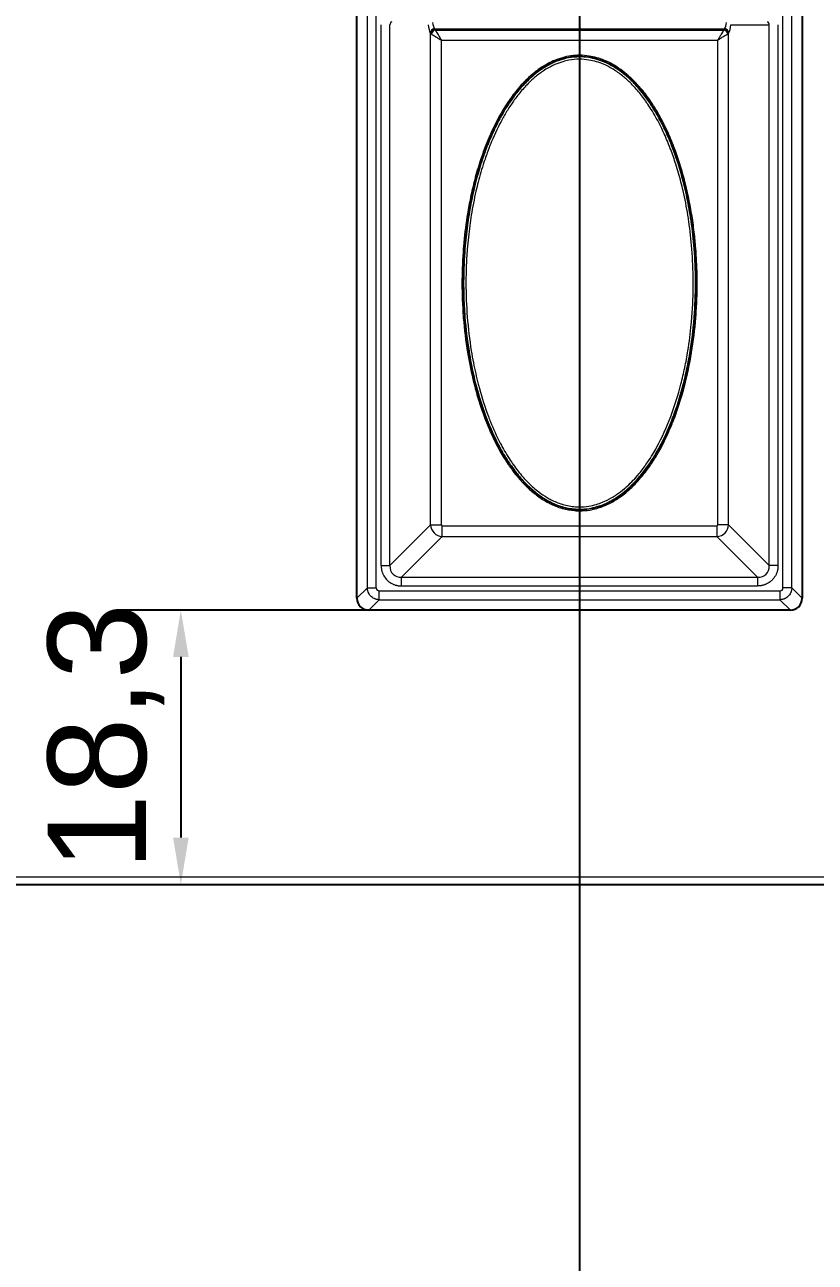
# Model space of a CAD drawing. Header units: millimetres. Extents: x 0 to 1486, y 0 to 1051.
# Drawn here: x 217.9 to 270.6, y 122.8 to 205.4 of the extents above; entities that cross this region are included whole.
import ezdxf

# ---------------------------------------------------------------- set-up
doc = ezdxf.new("R2010")
doc.units = ezdxf.units.MM
doc.header["$LTSCALE"] = 1.25
for name, color, linetype, lineweight, true_color in [('Bemaßungen(DIN)', 7, 'Continuous', 5, 0x262659), ('Sichtbare Kanten(DIN)', 7, 'Continuous', 25, 0x262659), ('Sichtbare tangentiale Kanten(DIN)', 7, 'Continuous', 15, 0x1a1a3e)]:
    doc.layers.add(name, color=color, linetype=linetype, lineweight=lineweight, true_color=true_color)
doc.styles.add('Aktuell-DINGroßer Text', font='arial.ttf')
doc.dimstyles.new('STANDARD-DIN', dxfattribs={"dimscale": 1.25, "dimtxt": 5.25, "dimasz": 2.5, "dimexe": 3.175, "dimexo": 0, "dimgap": 0.8, "dimtad": 1, "dimrnd": 1e-08, "dimtxsty": 'Aktuell-DINGroßer Text', "dimcen": 0.09, "dimdle": 10, "dimclrd": 256, "dimclre": 256, "dimclrt": 256, "dimazin": 2, "dimtfac": 0.666667, "dimtmove": 0, "dimatfit": 3, "dimfxl": 1, "dimtolj": 1, "dimlwd": 25, "dimlwe": 25, "dimarcsym": 0})

# ---------------------------------------------------------------- blocks, each defined once
blk = doc.blocks.new('*D82')
at = {"layer": 'Bemaßungen(DIN)', "color": 250, "linetype": 'Continuous', "lineweight": 25, "true_color": 0x3f3f3f, "transparency": 16777216}
for p, q in [((240.826, 166.308), (224.319, 166.308)), ((228.288, 163.183), (228.288, 151.133))]:
    blk.add_line(p, q, dxfattribs=at)
at = {"layer": 'Bemaßungen(DIN)', "color": 250, "linetype": 'Continuous', "true_color": 0x3f3f3f, "transparency": 16777216}
for points in [[(227.767, 163.183), (228.809, 163.183), (228.288, 166.308)], [(227.767, 151.133), (228.809, 151.133), (228.288, 148.008)]]:
    blk.add_solid(points, dxfattribs=at)
at = {"layer": 'Defpoints', "color": 0, "linetype": 'Continuous', "transparency": 16777216}
for p in [(240.826, 166.308), (228.288, 148.008), (228.788, 148.008)]:
    blk.add_point(p, dxfattribs=at)
at = {"layer": 'Bemaßungen(DIN)', "color": 179, "linetype": 'Continuous', "lineweight": 25, "true_color": 0x262659, "transparency": 16777216, "insert": (219.4, 148.944), "char_height": 6.5625, "attachment_point": 1, "rotation": 90, "style": 'Aktuell-DINGroßer Text'}
blk.add_mtext('\\A1;18,3', dxfattribs=at)
blk = doc.blocks.new('_DotSmall')
at = {"color": 0, "linetype": 'ByBlock', "const_width": 0.5}
blk.add_lwpolyline([(-0.0625, 0, 1), (0.0625, 0, 1)], format="xyb", close=True, dxfattribs=at)
blk = doc.blocks.new('*D91')
at = {"layer": 'Bemaßungen(DIN)', "color": 250, "linetype": 'Continuous', "lineweight": 25, "true_color": 0x3f3f3f, "transparency": 16777216}
for p, q in [((254.888, 223.658), (254.888, 107.189)), ((184.138, 155.965), (184.138, 107.189)), ((187.263, 111.158), (254.888, 111.158))]:
    blk.add_line(p, q, dxfattribs=at)
at = {"layer": 'Bemaßungen(DIN)', "color": 250, "linetype": 'Continuous', "true_color": 0x3f3f3f, "transparency": 16777216}
blk.add_solid([(187.263, 111.679), (187.263, 110.637), (184.138, 111.158)], dxfattribs=at)
at = {"layer": 'Defpoints', "color": 0, "linetype": 'Continuous', "transparency": 16777216}
for p in [(254.888, 223.658), (184.138, 155.965), (254.888, 111.158)]:
    blk.add_point(p, dxfattribs=at)
at = {"layer": 'Bemaßungen(DIN)', "color": 250, "linetype": 'Continuous', "lineweight": 25, "true_color": 0x3f3f3f, "transparency": 16777216, "xscale": 3.125, "yscale": 3.125, "zscale": 3.125}
blk.add_blockref('_DotSmall', (254.888, 111.158), dxfattribs=at)
at = {"layer": 'Bemaßungen(DIN)', "color": 179, "linetype": 'Continuous', "lineweight": 25, "true_color": 0x262659, "transparency": 16777216, "insert": (208.43, 120.046), "char_height": 6.5625, "attachment_point": 1, "style": 'Aktuell-DINGroßer Text'}
blk.add_mtext('\\A1;70,75', dxfattribs=at)
blk = doc.blocks.new('*D92')
at = {"layer": 'Bemaßungen(DIN)', "color": 250, "linetype": 'Continuous', "lineweight": 25, "true_color": 0x3f3f3f, "transparency": 16777216}
for p, q in [((254.888, 223.658), (254.888, 107.189)), ((288.388, 223.658), (288.388, 107.189)), ((254.888, 111.158), (288.388, 111.158))]:
    blk.add_line(p, q, dxfattribs=at)
at = {"layer": 'Defpoints', "color": 0, "linetype": 'Continuous', "transparency": 16777216}
for p in [(254.888, 223.658), (288.388, 223.658), (288.388, 111.158)]:
    blk.add_point(p, dxfattribs=at)
at = {"layer": 'Bemaßungen(DIN)', "color": 250, "linetype": 'Continuous', "lineweight": 25, "true_color": 0x3f3f3f, "transparency": 16777216, "xscale": 3.125, "yscale": 3.125, "zscale": 3.125, "rotation": 180}
blk.add_blockref('_DotSmall', (254.888, 111.158), dxfattribs=at)
at = {"layer": 'Bemaßungen(DIN)', "color": 250, "linetype": 'Continuous', "lineweight": 25, "true_color": 0x3f3f3f, "transparency": 16777216, "xscale": 3.125, "yscale": 3.125, "zscale": 3.125}
blk.add_blockref('_DotSmall', (288.388, 111.158), dxfattribs=at)
at = {"layer": 'Bemaßungen(DIN)', "color": 179, "linetype": 'Continuous', "lineweight": 25, "true_color": 0x262659, "transparency": 16777216, "insert": (257.557, 120.046), "char_height": 6.5625, "attachment_point": 1, "style": 'Aktuell-DINGroßer Text'}
blk.add_mtext('\\A1;33,5{\\H4.375;±0,1}', dxfattribs=at)

msp = doc.modelspace()

# ---------------------------------------------------------------- linework, layer by layer
at = {"layer": 'Sichtbare Kanten(DIN)'}
for p, q in [((240.038, 167.096), (240.038, 280.22)), ((269.738, 280.22), (269.738, 167.096)), ((268.95, 166.308), (240.826, 166.308)), ((209.138, 148.008), (1081.138, 148.008))]:
    msp.add_line(p, q, dxfattribs=at)
for centre, major_axis in [((240.851, 167.12), (-0.583, -0.583)), ((268.926, 167.12), (0.583, -0.583))]:
    msp.add_ellipse(centre, major_axis=major_axis, ratio=0.970288, start_param=5.512866, end_param=7.053504, dxfattribs=at)
at = {"layer": 'Sichtbare tangentiale Kanten(DIN)'}
for p, q in [((240.732, 167.79), (240.732, 279.527)), ((241.323, 167.79), (241.323, 279.527)), ((268.454, 167.79), (268.454, 279.527)), ((269.045, 167.79), (269.045, 279.527)), ((241.651, 169.279), (241.651, 205.361)), ((242.233, 169.279), (242.233, 205.361)), ((244.945, 204.778), (244.923, 204.82)), ((244.945, 171.991), (244.945, 204.778)), ((245.214, 205.09), (264.562, 205.09)), ((245.236, 205.047), (245.214, 205.09)), ((245.268, 205.004), (264.508, 205.004)), ((264.541, 205.047), (264.562, 205.09)), ((264.832, 204.778), (264.853, 204.82)), ((264.832, 171.991), (264.832, 204.778)), ((264.989, 205.361), (267.544, 205.361)), ((267.544, 169.279), (267.544, 205.361)), ((268.126, 169.279), (268.126, 205.361)), ((245.672, 204.33), (264.104, 204.33)), ((245.672, 171.991), (245.672, 204.33)), ((264.104, 171.991), (264.104, 204.33)), ((254.888, 203.325), (254.888, 203.249)), ((254.888, 203.249), (254.888, 203.213)), ((254.888, 203.213), (254.888, 203.059)), ((242.233, 169.279), (244.945, 171.991)), ((244.945, 171.991), (245.672, 171.991)), ((245.721, 171.942), (264.056, 171.942)), ((245.721, 171.215), (245.721, 171.942)), ((264.056, 171.942), (264.056, 171.215)), ((264.832, 171.991), (264.104, 171.991)), ((267.544, 169.279), (264.832, 171.991)), ((243.009, 168.503), (245.721, 171.215)), ((245.721, 171.215), (264.056, 171.215)), ((266.767, 168.503), (264.056, 171.215)), ((241.651, 169.279), (242.233, 169.279)), ((268.126, 169.279), (267.544, 169.279)), ((243.009, 167.921), (243.009, 168.503)), ((243.009, 168.503), (266.767, 168.503)), ((266.767, 168.503), (266.767, 167.921)), ((240.038, 167.096), (240.732, 167.79)), ((240.732, 167.79), (241.323, 167.79)), ((243.009, 167.921), (266.767, 167.921)), ((269.045, 167.79), (268.454, 167.79)), ((269.738, 167.096), (269.045, 167.79)), ((240.826, 166.308), (241.52, 167.002)), ((241.52, 167.593), (268.257, 167.593)), ((241.52, 167.002), (241.52, 167.593)), ((241.52, 167.002), (268.257, 167.002)), ((268.257, 167.593), (268.257, 167.002)), ((268.95, 166.308), (268.257, 167.002)), ((209.138, 148.508), (1081.138, 148.508))]:
    msp.add_line(p, q, dxfattribs=at)
for centre, major_axis, ratio, start_param, end_param in [((242.527, 205.361), (0.294, 0), 0.850826, 2.198862, 3.141444), ((245.054, 205.895), (-0.001, 1.197), 0.249407, 2.033422, 2.685728), ((245.214, 204.82), (-0.267, -0.136), 0.876427, 4.292601, 5.756816), ((245.236, 204.778), (-0.267, -0.136), 0.876427, 4.292601, 5.756816), ((245.726, 204.831), (-0.803, 0), 0.281851, 0.234549, 0.438861), ((245.268, 204.734), (-0.212, -0.212), 0.822157, 4.024283, 5.400495), ((245.346, 205.898), (0, 0.9), 0.332438, 2.027023, 2.68632), ((245.761, 205.099), (-0.539, 0), 0.439726, 0.219686, 0.413587), ((264.015, 205.099), (0.539, 0), 0.439726, 5.869599, 6.063499), ((264.508, 204.734), (0.212, -0.212), 0.822157, 0.88269, 2.258902), ((264.541, 204.778), (0.267, -0.136), 0.876427, 0.526369, 1.990584), ((264.431, 205.898), (0, 0.9), 0.332438, 3.596865, 4.256163), ((264.562, 204.82), (0.267, -0.136), 0.876427, 0.526369, 1.990584), ((264.051, 204.831), (0.803, 0), 0.281851, 5.844325, 6.048636), ((264.723, 205.895), (0.001, 1.197), 0.249407, 3.597457, 4.249764), ((267.25, 205.361), (-0.294, 0), 0.850826, 3.141742, 4.084323), ((245.724, 171.994), (0.566, -0.566), 0.950188, 3.956104, 5.468674), ((245.724, 171.994), (0.0375, 0.0375), 0.943242, 2.385308, 3.897877), ((264.053, 171.994), (-0.566, -0.566), 0.950188, 0.814511, 2.327081), ((264.053, 171.994), (-0.0375, 0.0375), 0.943242, 2.385308, 3.897877), ((243.093, 169.363), (0.65, 0.65), 0.870843, 2.385491, 3.897694), ((266.683, 169.363), (-0.65, 0.65), 0.870843, 2.385491, 3.897694), ((241.526, 167.796), (-0.146, -0.146), 0.970883, 5.512439, 7.053932), ((268.251, 167.796), (-0.146, 0.146), 0.970883, 2.370846, 3.912339)]:
    msp.add_ellipse(centre, major_axis=major_axis, ratio=ratio, start_param=start_param, end_param=end_param, dxfattribs=at)
for points, knots in [([(245.268, 205.004), (245.274, 204.995), (245.279, 204.985), (245.285, 204.975), (245.292, 204.965), (245.298, 204.954), (245.305, 204.943), (245.316, 204.924), (245.328, 204.904), (245.341, 204.883), (245.343, 204.879), (245.346, 204.874), (245.348, 204.87), (245.374, 204.827), (245.402, 204.781), (245.431, 204.732), (245.437, 204.723), (245.443, 204.713), (245.449, 204.703), (245.484, 204.644), (245.521, 204.583), (245.558, 204.52), (245.577, 204.489), (245.596, 204.457), (245.615, 204.426), (245.625, 204.41), (245.634, 204.394), (245.644, 204.378), (245.653, 204.362), (245.663, 204.346), (245.672, 204.33)], [0, 0, 0, 0, 0.0583903, 0.0583903, 0.0583903, 0.1166231, 0.1166231, 0.1166231, 0.213731, 0.213731, 0.213731, 0.233069, 0.233069, 0.233069, 0.4274621, 0.4274621, 0.4274621, 0.4661163, 0.4661163, 0.4661163, 0.6989275, 0.6989275, 0.6989275, 0.8156207, 0.8156207, 0.8156207, 0.8739806, 0.8739806, 0.8739806, 0.9322842, 0.9322842, 0.9322842, 0.9322842]), ([(264.508, 205.004), (264.503, 204.995), (264.497, 204.985), (264.491, 204.975), (264.485, 204.965), (264.478, 204.954), (264.472, 204.943), (264.461, 204.924), (264.449, 204.904), (264.436, 204.883), (264.433, 204.879), (264.431, 204.874), (264.428, 204.87), (264.403, 204.827), (264.375, 204.781), (264.345, 204.732), (264.34, 204.723), (264.334, 204.713), (264.328, 204.703), (264.292, 204.644), (264.256, 204.583), (264.218, 204.52), (264.199, 204.489), (264.18, 204.457), (264.161, 204.426), (264.152, 204.41), (264.142, 204.394), (264.133, 204.378), (264.123, 204.362), (264.114, 204.346), (264.104, 204.33)], [0, 0, 0, 0, 0.0583903, 0.0583903, 0.0583903, 0.1166231, 0.1166231, 0.1166231, 0.2137311, 0.2137311, 0.2137311, 0.233069, 0.233069, 0.233069, 0.4274621, 0.4274621, 0.4274621, 0.4661163, 0.4661163, 0.4661163, 0.6989275, 0.6989275, 0.6989275, 0.8156207, 0.8156207, 0.8156207, 0.8739806, 0.8739806, 0.8739806, 0.9322842, 0.9322842, 0.9322842, 0.9322842]), ([(244.999, 204.734), (245.008, 204.729), (245.017, 204.723), (245.028, 204.717), (245.038, 204.711), (245.049, 204.705), (245.06, 204.698), (245.079, 204.687), (245.099, 204.675), (245.12, 204.662), (245.124, 204.66), (245.128, 204.657), (245.132, 204.654), (245.175, 204.629), (245.222, 204.601), (245.27, 204.572), (245.28, 204.566), (245.29, 204.56), (245.299, 204.554), (245.358, 204.519), (245.42, 204.482), (245.482, 204.444), (245.514, 204.425), (245.545, 204.407), (245.577, 204.387), (245.593, 204.378), (245.609, 204.368), (245.625, 204.359), (245.64, 204.349), (245.656, 204.34), (245.672, 204.33)], [0, 0, 0, 0, 0.0583903, 0.0583903, 0.0583903, 0.1166231, 0.1166231, 0.1166231, 0.213731, 0.213731, 0.213731, 0.233069, 0.233069, 0.233069, 0.4274621, 0.4274621, 0.4274621, 0.4661163, 0.4661163, 0.4661163, 0.6989275, 0.6989275, 0.6989275, 0.8156207, 0.8156207, 0.8156207, 0.8739806, 0.8739806, 0.8739806, 0.9322842, 0.9322842, 0.9322842, 0.9322842]), ([(264.778, 204.734), (264.769, 204.729), (264.759, 204.723), (264.749, 204.717), (264.739, 204.711), (264.728, 204.705), (264.717, 204.698), (264.698, 204.687), (264.678, 204.675), (264.657, 204.662), (264.653, 204.66), (264.648, 204.657), (264.644, 204.654), (264.601, 204.629), (264.555, 204.601), (264.506, 204.572), (264.497, 204.566), (264.487, 204.56), (264.477, 204.554), (264.418, 204.519), (264.357, 204.482), (264.294, 204.444), (264.263, 204.425), (264.231, 204.407), (264.2, 204.387), (264.184, 204.378), (264.168, 204.368), (264.152, 204.359), (264.136, 204.349), (264.12, 204.34), (264.104, 204.33)], [0, 0, 0, 0, 0.0583903, 0.0583903, 0.0583903, 0.1166231, 0.1166231, 0.1166231, 0.2137311, 0.2137311, 0.2137311, 0.233069, 0.233069, 0.233069, 0.4274621, 0.4274621, 0.4274621, 0.4661163, 0.4661163, 0.4661163, 0.6989275, 0.6989275, 0.6989275, 0.8156207, 0.8156207, 0.8156207, 0.8739806, 0.8739806, 0.8739806, 0.9322842, 0.9322842, 0.9322842, 0.9322842]), ([(254.888, 203.325), (255.101, 203.325), (255.315, 203.308), (255.525, 203.275), (255.697, 203.248), (255.867, 203.211), (256.034, 203.164), (256.21, 203.114), (256.382, 203.054), (256.551, 202.984), (256.74, 202.905), (256.923, 202.815), (257.101, 202.715), (257.233, 202.64), (257.363, 202.56), (257.489, 202.475), (257.683, 202.343), (257.87, 202.2), (258.049, 202.049), (258.141, 201.971), (258.23, 201.891), (258.317, 201.81), (258.512, 201.627), (258.698, 201.435), (258.874, 201.234), (259.098, 200.98), (259.307, 200.714), (259.503, 200.438), (259.531, 200.398), (259.559, 200.358), (259.587, 200.318), (259.807, 200), (260.011, 199.671), (260.2, 199.334), (260.225, 199.29), (260.25, 199.246), (260.274, 199.202), (260.435, 198.907), (260.586, 198.606), (260.728, 198.301), (260.891, 197.948), (261.042, 197.59), (261.181, 197.227), (261.456, 196.512), (261.687, 195.78), (261.881, 195.04), (261.883, 195.034), (261.884, 195.028), (261.886, 195.022), (262.082, 194.273), (262.24, 193.515), (262.365, 192.751), (262.432, 192.346), (262.489, 191.939), (262.537, 191.531), (262.579, 191.171), (262.615, 190.809), (262.643, 190.447), (262.689, 189.868), (262.718, 189.287), (262.729, 188.706), (262.733, 188.513), (262.735, 188.321), (262.735, 188.129), (262.735, 187.408), (262.709, 186.688), (262.656, 185.97), (262.652, 185.917), (262.648, 185.863), (262.644, 185.81), (262.582, 185.039), (262.49, 184.27), (262.365, 183.506), (262.364, 183.498), (262.363, 183.49), (262.361, 183.483), (262.237, 182.727), (262.08, 181.976), (261.886, 181.236), (261.837, 181.049), (261.786, 180.863), (261.733, 180.678), (261.571, 180.12), (261.388, 179.568), (261.179, 179.026), (261.144, 178.933), (261.107, 178.84), (261.07, 178.747), (260.818, 178.122), (260.531, 177.511), (260.201, 176.923), (260.156, 176.845), (260.111, 176.767), (260.066, 176.689), (259.915, 176.434), (259.756, 176.183), (259.587, 175.939), (259.489, 175.798), (259.387, 175.658), (259.283, 175.522), (259.152, 175.351), (259.016, 175.185), (258.874, 175.023), (258.689, 174.813), (258.495, 174.611), (258.289, 174.421), (258.211, 174.349), (258.131, 174.278), (258.049, 174.209), (257.829, 174.023), (257.597, 173.85), (257.354, 173.695), (257.271, 173.642), (257.186, 173.591), (257.101, 173.543), (256.882, 173.419), (256.654, 173.311), (256.419, 173.221), (256.293, 173.173), (256.164, 173.13), (256.034, 173.093), (255.879, 173.049), (255.721, 173.014), (255.563, 172.988), (255.34, 172.951), (255.114, 172.932), (254.888, 172.932), (254.777, 172.932), (254.666, 172.937), (254.555, 172.946), (254.281, 172.968), (254.008, 173.018), (253.743, 173.093), (253.738, 173.094), (253.734, 173.096), (253.729, 173.097), (253.437, 173.18), (253.154, 173.294), (252.883, 173.431), (252.813, 173.467), (252.744, 173.504), (252.676, 173.543), (252.444, 173.674), (252.221, 173.822), (252.009, 173.983), (251.913, 174.056), (251.819, 174.131), (251.727, 174.209), (251.492, 174.408), (251.27, 174.623), (251.06, 174.848), (251.007, 174.906), (250.954, 174.964), (250.902, 175.023), (250.647, 175.314), (250.41, 175.621), (250.19, 175.939), (250.17, 175.968), (250.15, 175.997), (250.131, 176.026), (249.933, 176.317), (249.748, 176.617), (249.576, 176.923), (249.52, 177.022), (249.466, 177.121), (249.413, 177.221), (249.138, 177.739), (248.895, 178.273), (248.679, 178.818), (248.651, 178.887), (248.624, 178.956), (248.597, 179.026), (248.389, 179.568), (248.205, 180.12), (248.044, 180.678), (247.99, 180.863), (247.939, 181.049), (247.89, 181.236), (247.723, 181.875), (247.583, 182.521), (247.468, 183.172), (247.448, 183.283), (247.429, 183.395), (247.411, 183.506), (247.286, 184.27), (247.194, 185.039), (247.133, 185.81), (247.131, 185.838), (247.128, 185.867), (247.126, 185.895), (247.07, 186.638), (247.042, 187.383), (247.042, 188.129), (247.042, 188.2), (247.042, 188.27), (247.042, 188.341), (247.047, 189.044), (247.077, 189.747), (247.133, 190.447), (247.143, 190.578), (247.154, 190.708), (247.167, 190.838), (247.226, 191.478), (247.307, 192.117), (247.411, 192.751), (247.471, 193.114), (247.538, 193.477), (247.613, 193.837), (247.696, 194.234), (247.788, 194.629), (247.89, 195.022), (248.002, 195.448), (248.126, 195.872), (248.263, 196.291), (248.366, 196.607), (248.478, 196.921), (248.597, 197.231), (248.652, 197.373), (248.708, 197.514), (248.766, 197.654), (248.997, 198.214), (249.257, 198.761), (249.552, 199.29), (249.56, 199.305), (249.568, 199.319), (249.576, 199.334), (249.766, 199.671), (249.969, 200), (250.19, 200.318), (250.199, 200.332), (250.209, 200.346), (250.219, 200.36), (250.431, 200.663), (250.658, 200.956), (250.902, 201.234), (251.031, 201.38), (251.164, 201.522), (251.303, 201.659), (251.439, 201.794), (251.581, 201.924), (251.727, 202.049), (251.859, 202.161), (251.996, 202.268), (252.136, 202.369), (252.31, 202.494), (252.49, 202.61), (252.675, 202.715), (252.825, 202.799), (252.98, 202.877), (253.137, 202.946), (253.334, 203.032), (253.536, 203.105), (253.743, 203.164), (254.115, 203.269), (254.502, 203.325), (254.888, 203.325)], [0, 0, 0, 0, 0.639708, 0.639708, 0.639708, 1.160348, 1.160348, 1.160348, 1.708499, 1.708499, 1.708499, 2.321068, 2.321068, 2.321068, 2.777127, 2.777127, 2.777127, 3.481707, 3.481707, 3.481707, 3.840961, 3.840961, 3.840961, 4.642216, 4.642216, 4.642216, 5.656868, 5.656868, 5.656868, 5.802986, 5.802986, 5.802986, 6.963587, 6.963587, 6.963587, 7.114552, 7.114552, 7.114552, 8.124051, 8.124051, 8.124051, 9.289556, 9.289556, 9.289556, 11.587453, 11.587453, 11.587453, 11.605982, 11.605982, 11.605982, 13.927144, 13.927144, 13.927144, 15.159529, 15.159529, 15.159529, 16.248341, 16.248341, 16.248341, 17.992352, 17.992352, 17.992352, 18.569576, 18.569576, 18.569576, 20.730291, 20.730291, 20.730291, 20.890769, 20.890769, 20.890769, 23.211965, 23.211965, 23.211965, 23.235727, 23.235727, 23.235727, 25.53318, 25.53318, 25.53318, 26.112017, 26.112017, 26.112017, 27.854377, 27.854377, 27.854377, 28.153739, 28.153739, 28.153739, 30.175566, 30.175566, 30.175566, 30.445968, 30.445968, 30.445968, 31.33622, 31.33622, 31.33622, 31.85246, 31.85246, 31.85246, 32.496894, 32.496894, 32.496894, 33.336993, 33.336993, 33.336993, 33.657412, 33.657412, 33.657412, 34.522413, 34.522413, 34.522413, 34.818036, 34.818036, 34.818036, 35.57249, 35.57249, 35.57249, 35.978641, 35.978641, 35.978641, 36.46173, 36.46173, 36.46173, 37.139135, 37.139135, 37.139135, 37.472442, 37.472442, 37.472442, 38.299742, 38.299742, 38.299742, 38.313597, 38.313597, 38.313597, 39.224503, 39.224503, 39.224503, 39.460285, 39.460285, 39.460285, 40.259784, 40.259784, 40.259784, 40.620853, 40.620853, 40.620853, 41.545701, 41.545701, 41.545701, 41.781511, 41.781511, 41.781511, 42.942132, 42.942132, 42.942132, 43.047049, 43.047049, 43.047049, 44.102719, 44.102719, 44.102719, 44.442229, 44.442229, 44.442229, 46.200033, 46.200033, 46.200033, 46.423921, 46.423921, 46.423921, 48.166433, 48.166433, 48.166433, 48.745108, 48.745108, 48.745108, 50.727284, 50.727284, 50.727284, 51.066318, 51.066318, 51.066318, 53.387519, 53.387519, 53.387519, 53.473034, 53.473034, 53.473034, 55.708716, 55.708716, 55.708716, 55.921312, 55.921312, 55.921312, 58.029915, 58.029915, 58.029915, 58.421576, 58.421576, 58.421576, 60.351166, 60.351166, 60.351166, 61.455449, 61.455449, 61.455449, 62.672368, 62.672368, 62.672368, 63.995258, 63.995258, 63.995258, 64.993535, 64.993535, 64.993535, 65.448701, 65.448701, 65.448701, 67.264643, 67.264643, 67.264643, 67.314699, 67.314699, 67.314699, 68.475297, 68.475297, 68.475297, 68.525889, 68.525889, 68.525889, 69.636002, 69.636002, 69.636002, 70.220476, 70.220476, 70.220476, 70.796631, 70.796631, 70.796631, 71.316647, 71.316647, 71.316647, 71.957253, 71.957253, 71.957253, 72.473802, 72.473802, 72.473802, 73.117889, 73.117889, 73.117889, 74.278288, 74.278288, 74.278288, 74.278288]), ([(254.888, 203.249), (255.15, 203.249), (255.709, 203.193), (256.583, 202.923), (257.462, 202.439), (258.311, 201.748), (259.071, 200.92), (259.702, 200.037), (260.435, 198.801), (261.172, 197.157), (261.797, 195.172), (262.215, 193.286), (262.529, 191.196), (262.695, 188.752), (262.622, 185.897), (262.282, 183.2), (261.724, 180.794), (261.007, 178.683), (260.164, 176.92), (259.206, 175.491), (258.301, 174.488), (257.369, 173.754), (256.48, 173.295), (255.547, 173.027), (254.565, 172.973), (253.644, 173.173), (252.89, 173.496), (252.26, 173.875), (251.658, 174.351), (251.054, 174.946), (250.485, 175.635), (249.944, 176.429), (249.339, 177.483), (248.695, 178.899), (248.056, 180.789), (247.505, 183.145), (247.174, 185.714), (247.085, 188.367), (247.213, 190.938), (247.59, 193.59), (248.182, 195.915), (248.883, 197.801), (249.494, 199.068), (250.11, 200.087), (250.683, 200.882), (251.408, 201.694), (252.233, 202.387), (253.183, 202.92), (254.051, 203.193), (254.641, 203.249), (254.888, 203.249)], [0, 0, 0, 0, 0.801473, 1.708499, 2.777127, 3.840961, 5.018658, 6.172353, 7.114552, 9.351003, 11.587453, 13.373491, 15.159529, 17.94491, 20.730291, 23.740723, 26.112017, 28.153739, 30.445968, 31.987116, 33.336993, 34.522413, 35.57249, 36.368743, 37.472442, 38.554664, 39.224503, 39.965544, 40.78815, 41.545701, 42.532728, 43.487478, 44.442229, 46.200033, 48.166433, 50.445565, 53.473034, 55.947305, 58.421576, 61.208417, 63.995258, 65.629951, 67.264643, 68.228999, 69.222094, 70.220476, 71.519846, 72.473802, 73.523577, 74.278288, 74.278288, 74.278288, 74.278288]), ([(254.888, 203.213), (255.281, 203.213), (255.674, 203.152), (256.05, 203.042), (256.22, 202.992), (256.387, 202.931), (256.55, 202.862), (256.746, 202.778), (256.937, 202.681), (257.121, 202.574), (257.236, 202.506), (257.349, 202.434), (257.459, 202.359), (257.669, 202.215), (257.87, 202.057), (258.061, 201.89), (258.103, 201.853), (258.146, 201.815), (258.187, 201.777), (258.43, 201.554), (258.658, 201.316), (258.871, 201.066), (258.932, 200.995), (258.992, 200.923), (259.051, 200.85), (259.233, 200.623), (259.404, 200.389), (259.566, 200.149), (259.616, 200.075), (259.665, 200), (259.714, 199.925), (259.872, 199.678), (260.022, 199.425), (260.164, 199.168), (260.171, 199.155), (260.178, 199.142), (260.186, 199.128), (260.341, 198.844), (260.486, 198.554), (260.622, 198.261), (260.786, 197.909), (260.936, 197.552), (261.075, 197.19), (261.088, 197.156), (261.101, 197.121), (261.114, 197.086), (261.238, 196.759), (261.352, 196.429), (261.458, 196.096), (261.583, 195.703), (261.697, 195.306), (261.8, 194.907), (261.86, 194.673), (261.916, 194.438), (261.969, 194.202), (262.083, 193.695), (262.181, 193.185), (262.264, 192.672), (262.285, 192.54), (262.306, 192.408), (262.325, 192.275), (262.416, 191.655), (262.485, 191.032), (262.534, 190.407), (262.589, 189.702), (262.618, 188.994), (262.622, 188.287), (262.622, 188.234), (262.622, 188.181), (262.622, 188.129), (262.622, 187.368), (262.593, 186.608), (262.534, 185.85), (262.521, 185.685), (262.506, 185.519), (262.491, 185.353), (262.434, 184.762), (262.359, 184.172), (262.264, 183.585), (262.203, 183.205), (262.133, 182.825), (262.054, 182.448), (261.978, 182.08), (261.893, 181.714), (261.8, 181.35), (261.638, 180.722), (261.45, 180.099), (261.231, 179.488), (261.193, 179.382), (261.154, 179.276), (261.114, 179.171), (261.01, 178.895), (260.899, 178.621), (260.781, 178.349), (260.596, 177.925), (260.394, 177.507), (260.17, 177.101), (260.168, 177.097), (260.166, 177.093), (260.164, 177.089), (260.028, 176.842), (259.885, 176.6), (259.733, 176.362), (259.678, 176.277), (259.623, 176.192), (259.566, 176.109), (259.402, 175.866), (259.228, 175.629), (259.044, 175.399), (258.987, 175.329), (258.929, 175.26), (258.871, 175.191), (258.664, 174.949), (258.444, 174.718), (258.21, 174.501), (258.161, 174.456), (258.111, 174.411), (258.061, 174.367), (257.866, 174.197), (257.662, 174.038), (257.448, 173.892), (257.341, 173.819), (257.232, 173.75), (257.121, 173.684), (257.027, 173.63), (256.932, 173.578), (256.836, 173.529), (256.63, 173.425), (256.418, 173.335), (256.199, 173.262), (256.15, 173.245), (256.1, 173.23), (256.05, 173.215), (255.878, 173.164), (255.703, 173.124), (255.526, 173.096), (255.315, 173.062), (255.102, 173.045), (254.888, 173.045), (254.79, 173.045), (254.691, 173.048), (254.593, 173.056), (254.299, 173.078), (254.008, 173.132), (253.726, 173.215), (253.71, 173.22), (253.693, 173.225), (253.677, 173.23), (253.339, 173.334), (253.015, 173.479), (252.71, 173.653), (252.692, 173.663), (252.674, 173.674), (252.656, 173.684), (252.455, 173.802), (252.263, 173.932), (252.078, 174.072), (251.954, 174.166), (251.833, 174.265), (251.716, 174.367), (251.648, 174.426), (251.582, 174.487), (251.516, 174.548), (251.301, 174.751), (251.098, 174.966), (250.907, 175.19), (250.676, 175.46), (250.462, 175.742), (250.262, 176.033), (250.245, 176.058), (250.227, 176.083), (250.21, 176.109), (250.101, 176.27), (249.996, 176.435), (249.894, 176.602), (249.797, 176.762), (249.703, 176.925), (249.613, 177.089), (249.51, 177.275), (249.412, 177.463), (249.318, 177.653), (249.129, 178.036), (248.957, 178.426), (248.798, 178.821), (248.752, 178.937), (248.706, 179.054), (248.662, 179.171), (248.464, 179.696), (248.289, 180.229), (248.135, 180.768), (248.08, 180.961), (248.027, 181.155), (247.977, 181.35), (247.856, 181.819), (247.75, 182.292), (247.658, 182.767), (247.605, 183.039), (247.556, 183.312), (247.512, 183.585), (247.391, 184.336), (247.302, 185.092), (247.242, 185.85), (247.222, 186.106), (247.206, 186.363), (247.193, 186.619), (247.167, 187.122), (247.154, 187.625), (247.154, 188.129), (247.154, 188.522), (247.162, 188.916), (247.178, 189.31), (247.192, 189.676), (247.214, 190.042), (247.243, 190.407), (247.284, 190.937), (247.34, 191.465), (247.411, 191.991), (247.442, 192.219), (247.476, 192.446), (247.512, 192.672), (247.592, 193.163), (247.685, 193.651), (247.792, 194.136), (247.85, 194.394), (247.911, 194.651), (247.977, 194.907), (248.092, 195.355), (248.221, 195.8), (248.365, 196.24), (248.457, 196.524), (248.556, 196.806), (248.662, 197.086), (248.693, 197.169), (248.725, 197.251), (248.758, 197.334), (248.9, 197.694), (249.053, 198.051), (249.22, 198.402), (249.344, 198.661), (249.474, 198.917), (249.613, 199.168), (249.669, 199.27), (249.726, 199.371), (249.785, 199.472), (249.914, 199.692), (250.049, 199.909), (250.192, 200.122), (250.198, 200.131), (250.204, 200.14), (250.21, 200.149), (250.347, 200.352), (250.491, 200.551), (250.643, 200.745), (250.728, 200.854), (250.815, 200.961), (250.905, 201.067), (251.094, 201.287), (251.293, 201.498), (251.504, 201.698), (251.574, 201.763), (251.644, 201.828), (251.716, 201.89), (251.899, 202.051), (252.091, 202.202), (252.292, 202.341), (252.41, 202.423), (252.531, 202.501), (252.655, 202.574), (252.825, 202.673), (253, 202.763), (253.18, 202.842), (253.357, 202.92), (253.54, 202.987), (253.726, 203.042), (253.867, 203.083), (254.01, 203.118), (254.154, 203.144), (254.396, 203.189), (254.642, 203.213), (254.888, 203.213)], [0, 0, 0, 0, 1.13436, 1.13436, 1.13436, 1.648132, 1.648132, 1.648132, 2.268893, 2.268893, 2.268893, 2.658644, 2.658644, 2.658644, 3.403508, 3.403508, 3.403508, 3.570243, 3.570243, 3.570243, 4.538009, 4.538009, 4.538009, 4.814995, 4.814995, 4.814995, 5.672522, 5.672522, 5.672522, 5.936787, 5.936787, 5.936787, 6.807049, 6.807049, 6.807049, 6.85221, 6.85221, 6.85221, 7.813767, 7.813767, 7.813767, 8.965202, 8.965202, 8.965202, 9.076064, 9.076064, 9.076064, 10.116636, 10.116636, 10.116636, 11.345066, 11.345066, 11.345066, 12.065149, 12.065149, 12.065149, 13.614093, 13.614093, 13.614093, 14.013663, 14.013663, 14.013663, 15.88308, 15.88308, 15.88308, 17.995019, 17.995019, 17.995019, 18.152131, 18.152131, 18.152131, 20.421151, 20.421151, 20.421151, 20.917399, 20.917399, 20.917399, 22.690238, 22.690238, 22.690238, 23.83978, 23.83978, 23.83978, 24.959232, 24.959232, 24.959232, 26.893631, 26.893631, 26.893631, 27.228211, 27.228211, 27.228211, 28.107348, 28.107348, 28.107348, 29.483886, 29.483886, 29.483886, 29.497213, 29.497213, 29.497213, 30.332062, 30.332062, 30.332062, 30.631736, 30.631736, 30.631736, 31.500075, 31.500075, 31.500075, 31.766262, 31.766262, 31.766262, 32.704434, 32.704434, 32.704434, 32.900755, 32.900755, 32.900755, 33.658217, 33.658217, 33.658217, 34.035302, 34.035302, 34.035302, 34.350766, 34.350766, 34.350766, 35.019428, 35.019428, 35.019428, 35.169775, 35.169775, 35.169775, 35.688089, 35.688089, 35.688089, 36.304253, 36.304253, 36.304253, 36.588432, 36.588432, 36.588432, 37.438768, 37.438768, 37.438768, 37.488776, 37.488776, 37.488776, 38.512582, 38.512582, 38.512582, 38.573276, 38.573276, 38.573276, 39.250927, 39.250927, 39.250927, 39.707763, 39.707763, 39.707763, 39.971507, 39.971507, 39.971507, 40.840853, 40.840853, 40.840853, 41.886498, 41.886498, 41.886498, 41.976802, 41.976802, 41.976802, 42.555048, 42.555048, 42.555048, 43.111289, 43.111289, 43.111289, 43.74126, 43.74126, 43.74126, 45.007841, 45.007841, 45.007841, 45.380295, 45.380295, 45.380295, 47.050279, 47.050279, 47.050279, 47.649332, 47.649332, 47.649332, 49.092716, 49.092716, 49.092716, 49.918292, 49.918292, 49.918292, 52.18734, 52.18734, 52.18734, 52.954306, 52.954306, 52.954306, 54.456398, 54.456398, 54.456398, 55.632024, 55.632024, 55.632024, 56.72542, 56.72542, 56.72542, 58.309742, 58.309742, 58.309742, 58.994445, 58.994445, 58.994445, 60.475949, 60.475949, 60.475949, 61.263459, 61.263459, 61.263459, 62.642156, 62.642156, 62.642156, 63.532468, 63.532468, 63.532468, 63.795658, 63.795658, 63.795658, 64.94916, 64.94916, 64.94916, 65.801482, 65.801482, 65.801482, 66.146102, 66.146102, 66.146102, 66.904062, 66.904062, 66.904062, 66.935983, 66.935983, 66.935983, 67.662022, 67.662022, 67.662022, 68.070543, 68.070543, 68.070543, 68.924954, 68.924954, 68.924954, 69.205049, 69.205049, 69.205049, 69.919449, 69.919449, 69.919449, 70.33964, 70.33964, 70.33964, 70.911285, 70.911285, 70.911285, 71.474241, 71.474241, 71.474241, 71.898749, 71.898749, 71.898749, 72.608523, 72.608523, 72.608523, 72.608523]), ([(254.888, 203.059), (255.095, 203.059), (255.302, 203.042), (255.506, 203.009), (255.675, 202.982), (255.843, 202.944), (256.007, 202.895), (256.171, 202.847), (256.332, 202.788), (256.49, 202.721), (256.68, 202.64), (256.865, 202.546), (257.044, 202.441), (257.156, 202.376), (257.265, 202.306), (257.372, 202.233), (257.577, 202.092), (257.773, 201.938), (257.96, 201.775), (258.002, 201.738), (258.043, 201.701), (258.084, 201.664), (258.318, 201.449), (258.538, 201.219), (258.745, 200.978), (258.748, 200.975), (258.751, 200.971), (258.755, 200.967), (258.949, 200.74), (259.132, 200.502), (259.305, 200.258), (259.35, 200.193), (259.395, 200.129), (259.439, 200.063), (259.651, 199.75), (259.847, 199.426), (260.03, 199.095), (260.037, 199.081), (260.044, 199.068), (260.051, 199.055), (260.18, 198.82), (260.301, 198.581), (260.416, 198.339), (260.573, 198.01), (260.718, 197.676), (260.853, 197.337), (260.893, 197.236), (260.932, 197.134), (260.971, 197.032), (261.094, 196.708), (261.207, 196.38), (261.312, 196.049), (261.437, 195.659), (261.549, 195.265), (261.651, 194.869), (261.701, 194.676), (261.748, 194.483), (261.792, 194.29), (261.918, 193.746), (262.024, 193.198), (262.113, 192.648), (262.134, 192.516), (262.154, 192.385), (262.174, 192.253), (262.264, 191.636), (262.333, 191.017), (262.381, 190.396), (262.436, 189.694), (262.465, 188.99), (262.469, 188.286), (262.469, 188.233), (262.469, 188.181), (262.469, 188.129), (262.469, 187.372), (262.44, 186.616), (262.381, 185.862), (262.369, 185.702), (262.355, 185.542), (262.34, 185.382), (262.283, 184.789), (262.208, 184.198), (262.113, 183.609), (262.052, 183.231), (261.982, 182.854), (261.904, 182.479), (261.828, 182.114), (261.744, 181.75), (261.651, 181.389), (261.463, 180.656), (261.238, 179.933), (260.971, 179.225), (260.704, 178.517), (260.394, 177.825), (260.03, 177.163), (259.948, 177.015), (259.864, 176.868), (259.777, 176.723), (259.669, 176.544), (259.557, 176.368), (259.439, 176.194), (259.277, 175.955), (259.106, 175.721), (258.924, 175.496), (258.869, 175.426), (258.812, 175.358), (258.754, 175.291), (258.508, 175.003), (258.244, 174.731), (257.96, 174.482), (257.934, 174.46), (257.908, 174.438), (257.883, 174.416), (257.716, 174.275), (257.542, 174.141), (257.362, 174.018), (257.258, 173.947), (257.152, 173.88), (257.043, 173.816), (256.841, 173.698), (256.631, 173.593), (256.415, 173.505), (256.281, 173.451), (256.145, 173.403), (256.007, 173.362), (255.841, 173.313), (255.672, 173.274), (255.502, 173.247), (255.299, 173.214), (255.094, 173.198), (254.888, 173.198), (254.798, 173.198), (254.709, 173.201), (254.619, 173.207), (254.332, 173.227), (254.046, 173.28), (253.77, 173.362), (253.754, 173.367), (253.738, 173.371), (253.722, 173.376), (253.474, 173.453), (253.233, 173.552), (253.002, 173.669), (252.911, 173.716), (252.821, 173.765), (252.733, 173.816), (252.538, 173.931), (252.351, 174.057), (252.171, 174.194), (252.049, 174.286), (251.931, 174.382), (251.817, 174.482), (251.567, 174.701), (251.333, 174.937), (251.114, 175.185), (251.083, 175.22), (251.052, 175.255), (251.022, 175.291), (250.796, 175.555), (250.585, 175.833), (250.388, 176.12), (250.371, 176.145), (250.354, 176.169), (250.337, 176.194), (250.125, 176.508), (249.929, 176.831), (249.747, 177.163), (249.694, 177.258), (249.643, 177.354), (249.592, 177.451), (249.351, 177.915), (249.135, 178.392), (248.94, 178.878), (248.894, 178.993), (248.849, 179.109), (248.805, 179.225), (248.574, 179.838), (248.375, 180.462), (248.203, 181.094), (248.177, 181.192), (248.151, 181.29), (248.125, 181.389), (248.005, 181.855), (247.9, 182.324), (247.808, 182.797), (247.755, 183.067), (247.707, 183.338), (247.663, 183.609), (247.543, 184.356), (247.454, 185.108), (247.395, 185.862), (247.336, 186.616), (247.307, 187.372), (247.307, 188.129), (247.307, 188.476), (247.313, 188.824), (247.326, 189.172), (247.34, 189.58), (247.363, 189.988), (247.395, 190.395), (247.436, 190.922), (247.492, 191.447), (247.563, 191.971), (247.594, 192.197), (247.627, 192.423), (247.664, 192.648), (247.751, 193.189), (247.855, 193.727), (247.977, 194.261), (248.024, 194.464), (248.073, 194.667), (248.125, 194.869), (248.24, 195.314), (248.368, 195.755), (248.51, 196.192), (248.602, 196.474), (248.701, 196.754), (248.805, 197.032), (248.873, 197.211), (248.943, 197.388), (249.016, 197.565), (249.232, 198.087), (249.475, 198.599), (249.747, 199.095), (249.802, 199.195), (249.859, 199.295), (249.917, 199.394), (250.05, 199.622), (250.19, 199.845), (250.337, 200.063), (250.401, 200.157), (250.466, 200.251), (250.532, 200.343), (250.687, 200.558), (250.85, 200.766), (251.022, 200.967), (251.207, 201.183), (251.403, 201.391), (251.61, 201.587), (251.677, 201.651), (251.746, 201.714), (251.817, 201.775), (251.996, 201.932), (252.183, 202.08), (252.379, 202.215), (252.494, 202.295), (252.612, 202.371), (252.733, 202.441), (252.897, 202.538), (253.067, 202.625), (253.241, 202.702), (253.413, 202.777), (253.59, 202.842), (253.77, 202.895), (253.905, 202.935), (254.043, 202.968), (254.182, 202.994), (254.415, 203.037), (254.652, 203.059), (254.888, 203.059)], [0, 0, 0, 0, 0.620901, 0.620901, 0.620901, 1.134291, 1.134291, 1.134291, 1.648132, 1.648132, 1.648132, 2.268896, 2.268896, 2.268896, 2.658644, 2.658644, 2.658644, 3.403509, 3.403509, 3.403509, 3.570243, 3.570243, 3.570243, 4.522872, 4.522872, 4.522872, 4.538033, 4.538033, 4.538033, 5.435647, 5.435647, 5.435647, 5.672526, 5.672526, 5.672526, 6.807049, 6.807049, 6.807049, 6.85221, 6.85221, 6.85221, 7.65563, 7.65563, 7.65563, 8.748582, 8.748582, 8.748582, 9.07605, 9.07605, 9.07605, 10.116636, 10.116636, 10.116636, 11.345061, 11.345061, 11.345061, 11.940907, 11.940907, 11.940907, 13.614094, 13.614094, 13.614094, 14.013663, 14.013663, 14.013663, 15.883041, 15.883041, 15.883041, 17.995019, 17.995019, 17.995019, 18.152131, 18.152131, 18.152131, 20.421151, 20.421151, 20.421151, 20.902488, 20.902488, 20.902488, 22.690208, 22.690208, 22.690208, 23.83978, 23.83978, 23.83978, 24.959232, 24.959232, 24.959232, 27.228332, 27.228332, 27.228332, 29.497264, 29.497264, 29.497264, 30.004132, 30.004132, 30.004132, 30.631822, 30.631822, 30.631822, 31.500075, 31.500075, 31.500075, 31.766262, 31.766262, 31.766262, 32.900744, 32.900744, 32.900744, 33.002604, 33.002604, 33.002604, 33.658217, 33.658217, 33.658217, 34.035386, 34.035386, 34.035386, 34.737409, 34.737409, 34.737409, 35.169886, 35.169886, 35.169886, 35.688089, 35.688089, 35.688089, 36.304254, 36.304254, 36.304254, 36.573387, 36.573387, 36.573387, 37.438768, 37.438768, 37.438768, 37.488776, 37.488776, 37.488776, 38.267108, 38.267108, 38.267108, 38.573188, 38.573188, 38.573188, 39.250927, 39.250927, 39.250927, 39.707618, 39.707618, 39.707618, 40.702482, 40.702482, 40.702482, 40.842288, 40.842288, 40.842288, 41.886498, 41.886498, 41.886498, 41.976801, 41.976801, 41.976801, 43.111293, 43.111293, 43.111293, 43.438274, 43.438274, 43.438274, 45.007841, 45.007841, 45.007841, 45.380294, 45.380294, 45.380294, 47.344178, 47.344178, 47.344178, 47.649338, 47.649338, 47.649338, 49.092716, 49.092716, 49.092716, 49.918319, 49.918319, 49.918319, 52.187343, 52.187343, 52.187343, 54.456392, 54.456392, 54.456392, 55.49965, 55.49965, 55.49965, 56.725435, 56.725435, 56.725435, 58.309742, 58.309742, 58.309742, 58.994439, 58.994439, 58.994439, 60.637765, 60.637765, 60.637765, 61.26347, 61.26347, 61.26347, 62.642156, 62.642156, 62.642156, 63.532496, 63.532496, 63.532496, 64.10511, 64.10511, 64.10511, 65.801507, 65.801507, 65.801507, 66.146102, 66.146102, 66.146102, 66.936006, 66.936006, 66.936006, 67.277478, 67.277478, 67.277478, 68.070691, 68.070691, 68.070691, 68.924954, 68.924954, 68.924954, 69.205049, 69.205049, 69.205049, 69.919449, 69.919449, 69.919449, 70.339628, 70.339628, 70.339628, 70.911285, 70.911285, 70.911285, 71.474194, 71.474194, 71.474194, 71.898749, 71.898749, 71.898749, 72.608523, 72.608523, 72.608523, 72.608523]), ([(241.651, 169.279), (241.651, 169.253), (241.651, 169.227), (241.653, 169.201), (241.654, 169.182), (241.655, 169.163), (241.657, 169.143), (241.658, 169.137), (241.658, 169.131), (241.659, 169.124), (241.662, 169.099), (241.665, 169.073), (241.669, 169.048), (241.672, 169.035), (241.674, 169.022), (241.676, 169.01), (241.679, 168.997), (241.681, 168.985), (241.684, 168.972), (241.69, 168.947), (241.696, 168.922), (241.703, 168.898), (241.71, 168.873), (241.717, 168.849), (241.726, 168.825), (241.734, 168.801), (241.743, 168.777), (241.752, 168.753), (241.762, 168.73), (241.772, 168.706), (241.783, 168.684), (241.838, 168.569), (241.908, 168.463), (241.992, 168.369), (242.009, 168.35), (242.026, 168.331), (242.044, 168.314), (242.062, 168.296), (242.08, 168.279), (242.099, 168.262), (242.193, 168.178), (242.299, 168.108), (242.414, 168.053), (242.437, 168.042), (242.46, 168.032), (242.483, 168.022), (242.507, 168.013), (242.531, 168.004), (242.555, 167.996), (242.579, 167.987), (242.603, 167.98), (242.628, 167.973), (242.652, 167.966), (242.677, 167.96), (242.702, 167.954), (242.715, 167.951), (242.727, 167.949), (242.74, 167.946), (242.752, 167.944), (242.765, 167.941), (242.778, 167.939), (242.803, 167.935), (242.829, 167.932), (242.854, 167.929), (242.861, 167.928), (242.867, 167.928), (242.873, 167.927), (242.893, 167.925), (242.912, 167.924), (242.931, 167.923), (242.957, 167.921), (242.983, 167.921), (243.009, 167.921)], [-5.513202, -5.513202, -5.513202, -5.513202, -5.436809, -5.436809, -5.436809, -5.379514, -5.379514, -5.379514, -5.360415, -5.360415, -5.360415, -5.284022, -5.284022, -5.284022, -5.245825, -5.245825, -5.245825, -5.207629, -5.207629, -5.207629, -5.131235, -5.131235, -5.131235, -5.054842, -5.054842, -5.054842, -4.978448, -4.978448, -4.978448, -4.902055, -4.902055, -4.902055, -4.520088, -4.520088, -4.520088, -4.443694, -4.443694, -4.443694, -4.367301, -4.367301, -4.367301, -3.985334, -3.985334, -3.985334, -3.90894, -3.90894, -3.90894, -3.832547, -3.832547, -3.832547, -3.756153, -3.756153, -3.756153, -3.67976, -3.67976, -3.67976, -3.641563, -3.641563, -3.641563, -3.603367, -3.603367, -3.603367, -3.526973, -3.526973, -3.526973, -3.507875, -3.507875, -3.507875, -3.45058, -3.45058, -3.45058, -3.374186, -3.374186, -3.374186, -3.374186]), ([(268.126, 169.279), (268.126, 169.253), (268.125, 169.227), (268.124, 169.201), (268.123, 169.182), (268.121, 169.163), (268.119, 169.143), (268.119, 169.137), (268.118, 169.131), (268.117, 169.124), (268.115, 169.099), (268.111, 169.073), (268.107, 169.048), (268.105, 169.035), (268.103, 169.022), (268.1, 169.01), (268.098, 168.997), (268.095, 168.985), (268.092, 168.972), (268.087, 168.947), (268.081, 168.922), (268.074, 168.898), (268.067, 168.873), (268.059, 168.849), (268.051, 168.825), (268.042, 168.801), (268.034, 168.777), (268.024, 168.753), (268.014, 168.73), (268.004, 168.706), (267.993, 168.684), (267.939, 168.569), (267.868, 168.463), (267.785, 168.369), (267.768, 168.35), (267.751, 168.331), (267.733, 168.314), (267.715, 168.296), (267.697, 168.279), (267.678, 168.262), (267.584, 168.178), (267.477, 168.108), (267.363, 168.053), (267.34, 168.042), (267.317, 168.032), (267.293, 168.022), (267.27, 168.013), (267.246, 168.004), (267.222, 167.996), (267.198, 167.987), (267.173, 167.98), (267.149, 167.973), (267.124, 167.966), (267.099, 167.96), (267.074, 167.954), (267.062, 167.951), (267.049, 167.949), (267.037, 167.946), (267.024, 167.944), (267.011, 167.941), (266.999, 167.939), (266.973, 167.935), (266.948, 167.932), (266.922, 167.929), (266.916, 167.928), (266.909, 167.928), (266.903, 167.927), (266.884, 167.925), (266.864, 167.924), (266.845, 167.923), (266.819, 167.921), (266.793, 167.921), (266.767, 167.921)], [-5.513202, -5.513202, -5.513202, -5.513202, -5.436809, -5.436809, -5.436809, -5.379514, -5.379514, -5.379514, -5.360415, -5.360415, -5.360415, -5.284022, -5.284022, -5.284022, -5.245825, -5.245825, -5.245825, -5.207629, -5.207629, -5.207629, -5.131235, -5.131235, -5.131235, -5.054842, -5.054842, -5.054842, -4.978448, -4.978448, -4.978448, -4.902055, -4.902055, -4.902055, -4.520088, -4.520088, -4.520088, -4.443694, -4.443694, -4.443694, -4.367301, -4.367301, -4.367301, -3.985334, -3.985334, -3.985334, -3.90894, -3.90894, -3.90894, -3.832547, -3.832547, -3.832547, -3.756153, -3.756153, -3.756153, -3.67976, -3.67976, -3.67976, -3.641563, -3.641563, -3.641563, -3.603367, -3.603367, -3.603367, -3.526973, -3.526973, -3.526973, -3.507875, -3.507875, -3.507875, -3.45058, -3.45058, -3.45058, -3.374186, -3.374186, -3.374186, -3.374186]), ([(241.52, 167.002), (241.491, 167.002), (241.462, 167.005), (241.433, 167.009), (241.411, 167.011), (241.389, 167.015), (241.368, 167.02), (241.361, 167.021), (241.354, 167.023), (241.347, 167.025), (241.318, 167.032), (241.29, 167.04), (241.263, 167.05), (241.249, 167.056), (241.235, 167.061), (241.222, 167.067), (241.208, 167.072), (241.195, 167.079), (241.182, 167.085), (241.103, 167.124), (241.031, 167.176), (240.968, 167.238), (240.906, 167.301), (240.854, 167.373), (240.815, 167.452), (240.809, 167.465), (240.803, 167.478), (240.797, 167.492), (240.791, 167.505), (240.786, 167.519), (240.781, 167.533), (240.771, 167.56), (240.762, 167.588), (240.755, 167.616), (240.753, 167.624), (240.752, 167.631), (240.75, 167.638), (240.745, 167.659), (240.742, 167.681), (240.739, 167.703), (240.735, 167.731), (240.733, 167.761), (240.732, 167.79)], [-3.12982, -3.12982, -3.12982, -3.12982, -3.041776, -3.041776, -3.041776, -2.975742, -2.975742, -2.975742, -2.953731, -2.953731, -2.953731, -2.865686, -2.865686, -2.865686, -2.821663, -2.821663, -2.821663, -2.777642, -2.777642, -2.777642, -2.513508, -2.513508, -2.513508, -2.249374, -2.249374, -2.249374, -2.205353, -2.205353, -2.205353, -2.161329, -2.161329, -2.161329, -2.073285, -2.073285, -2.073285, -2.051273, -2.051273, -2.051273, -1.98524, -1.98524, -1.98524, -1.897195, -1.897195, -1.897195, -1.897195]), ([(269.045, 167.79), (269.044, 167.761), (269.042, 167.731), (269.038, 167.703), (269.035, 167.681), (269.031, 167.659), (269.026, 167.638), (269.025, 167.631), (269.023, 167.624), (269.021, 167.616), (269.014, 167.588), (269.006, 167.56), (268.996, 167.533), (268.991, 167.519), (268.985, 167.505), (268.98, 167.492), (268.974, 167.478), (268.968, 167.465), (268.961, 167.452), (268.922, 167.373), (268.87, 167.301), (268.808, 167.238), (268.746, 167.176), (268.673, 167.124), (268.594, 167.085), (268.581, 167.079), (268.568, 167.072), (268.555, 167.067), (268.541, 167.061), (268.528, 167.056), (268.514, 167.05), (268.486, 167.04), (268.458, 167.032), (268.43, 167.025), (268.423, 167.023), (268.416, 167.021), (268.409, 167.02), (268.387, 167.015), (268.366, 167.011), (268.344, 167.009), (268.315, 167.005), (268.286, 167.002), (268.257, 167.002)], [-3.12982, -3.12982, -3.12982, -3.12982, -3.041776, -3.041776, -3.041776, -2.975742, -2.975742, -2.975742, -2.953731, -2.953731, -2.953731, -2.865686, -2.865686, -2.865686, -2.821663, -2.821663, -2.821663, -2.777642, -2.777642, -2.777642, -2.513508, -2.513508, -2.513508, -2.249374, -2.249374, -2.249374, -2.205353, -2.205353, -2.205353, -2.161329, -2.161329, -2.161329, -2.073285, -2.073285, -2.073285, -2.051273, -2.051273, -2.051273, -1.98524, -1.98524, -1.98524, -1.897195, -1.897195, -1.897195, -1.897195])]:
    msp.add_open_spline(points, degree=3, knots=knots, dxfattribs=at)

# ---------------------------------------------------------------- dimensions: what is measured, and where the dimension line sits
at = {"layer": 'Bemaßungen(DIN)', "color": 250, "linetype": 'Continuous', "lineweight": 25, "true_color": 0x3f3f3f}
for base, p1, p2, angle, override, picture, middle in [((254.888, 111.158), (184.138, 155.965), (254.888, 223.658), 180, {"dimgap": 0.8, "dimdec": 2, "dimblk2": 'DotSmall', "dimsah": 1, "dimdle": 0, "dimtol": 0, "dimlim": 0, "dimtp": 0, "dimtm": 0, "dimtdec": 2, "dimtofl": 0, "dimatfit": 1}, '*D91', (219.501, 111.158)), ((288.388, 111.158), (254.888, 223.658), (288.388, 223.658), 180, {"dimgap": 0.8, "dimdec": 2, "dimblk1": 'DotSmall', "dimblk2": 'DotSmall', "dimsah": 1, "dimdle": 0, "dimtol": 1, "dimlim": 0, "dimtp": 0.1, "dimtm": 0.1, "dimtdec": 2, "dimtofl": 0, "dimatfit": 1}, '*D92', (271.651, 111.158)), ((228.288, 148.008), (240.826, 166.308), (228.788, 148.008), 270, {"dimgap": 0.8, "dimdec": 2, "dimse2": 1, "dimtol": 0, "dimlim": 0, "dimtp": 0, "dimtm": 0, "dimtdec": 2, "dimtofl": 0, "dimatfit": 1}, '*D82', (228.288, 157.158))]:
    dim = msp.add_linear_dim(base=base, p1=p1, p2=p2, angle=angle, dimstyle='STANDARD-DIN', override=override, dxfattribs=at)
    dim.commit()
    dim.dimension.update_dxf_attribs({"geometry": picture, "text_midpoint": middle, "dimtype": 160})

doc.saveas('drawing.dxf')
